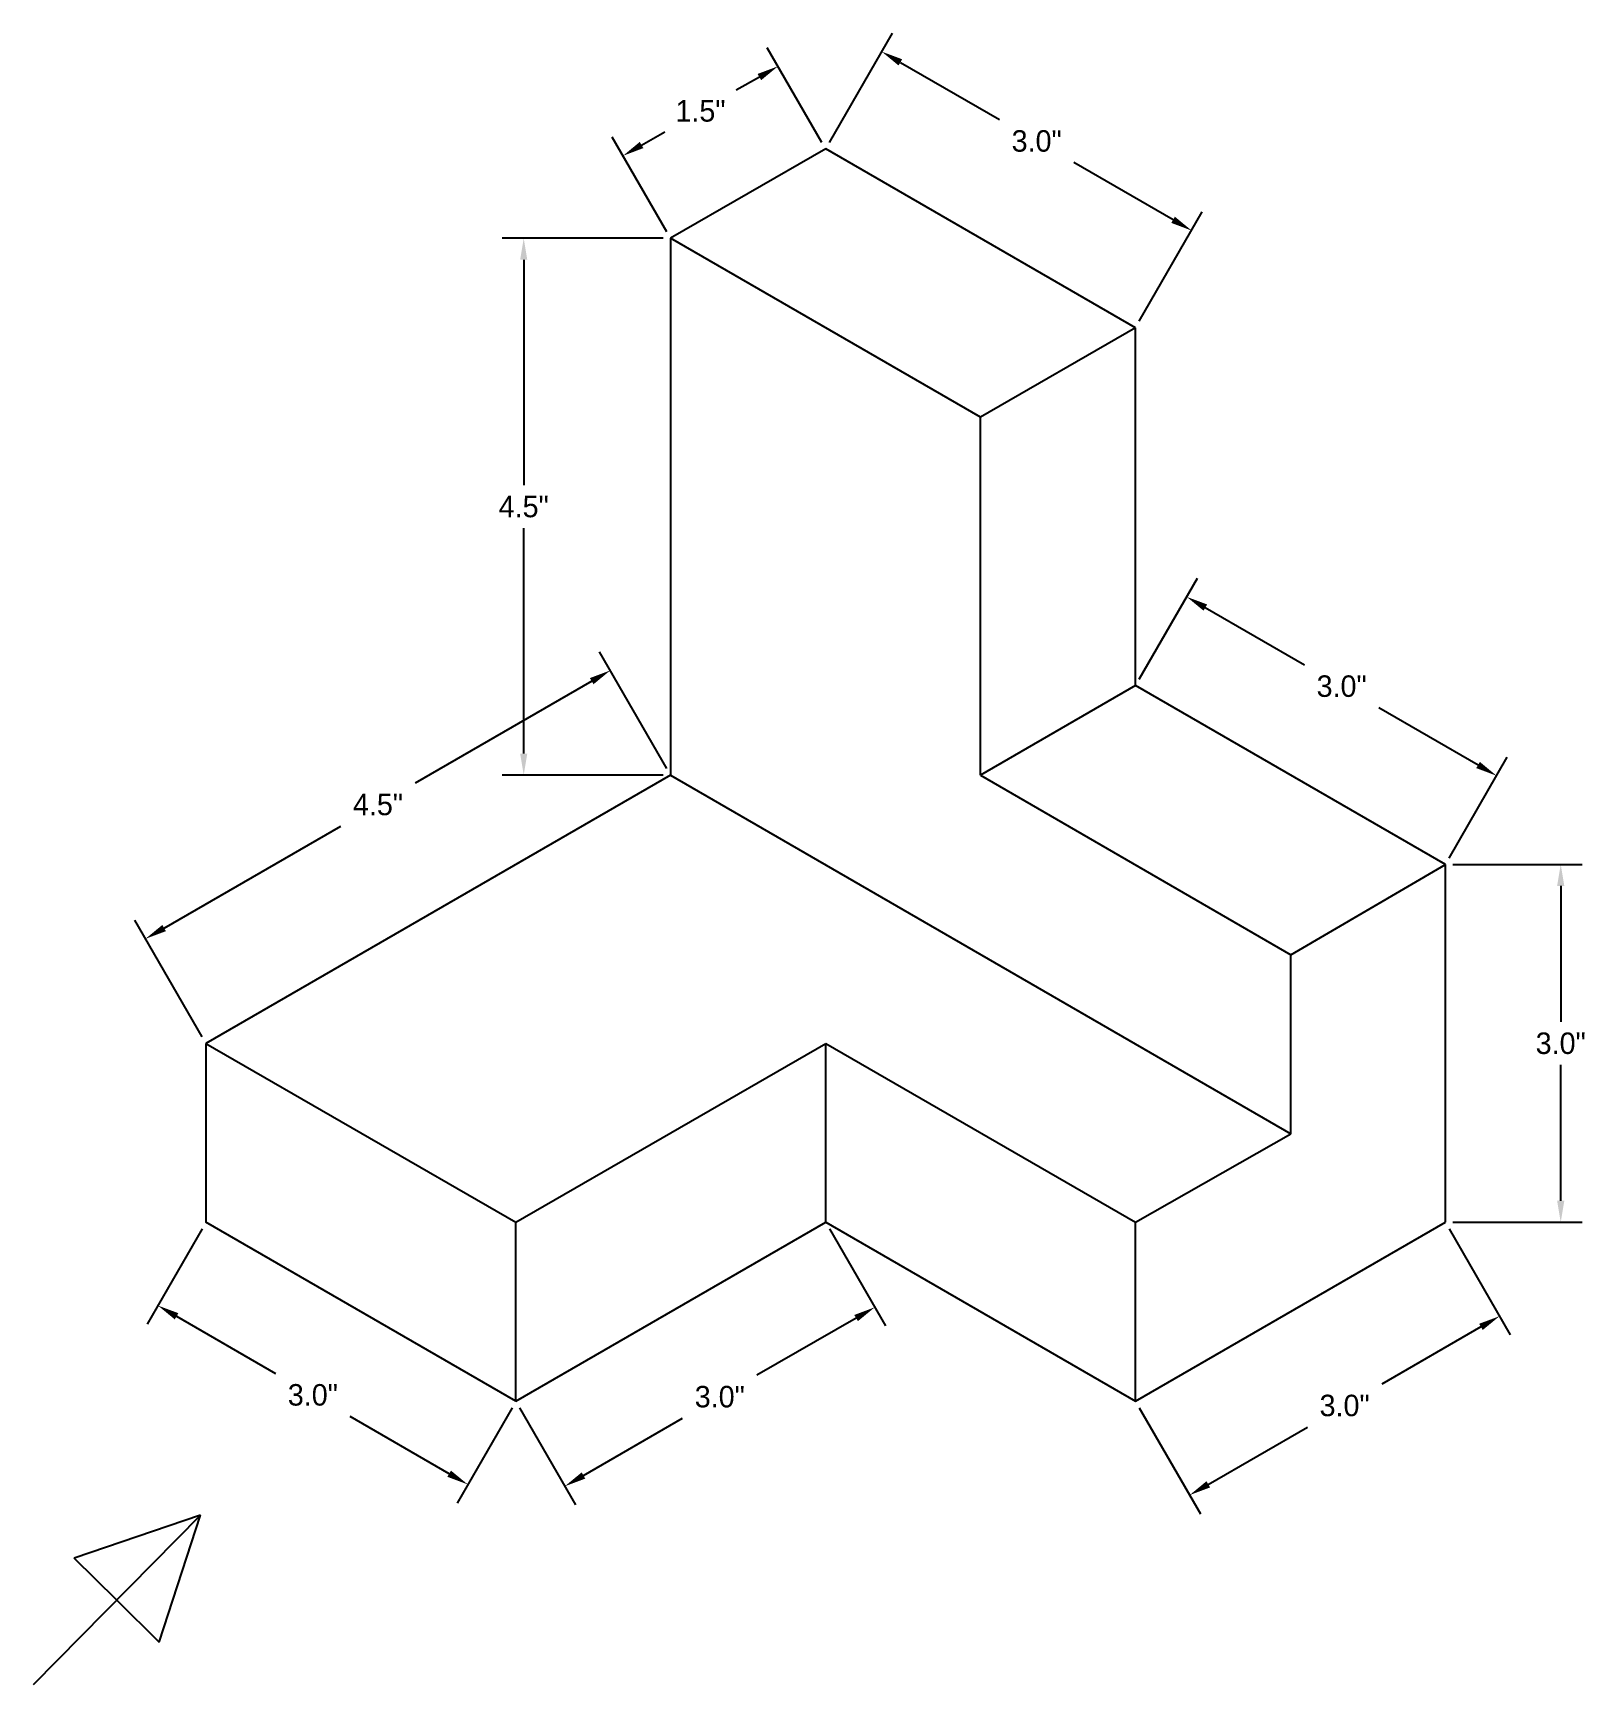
# Model space of a CAD drawing. Header units: inches. Extents: x 45.5 to 58.5, y 14.3 to 28.2.
import ezdxf

# ---------------------------------------------------------------- set-up
doc = ezdxf.new("R2010")
doc.units = ezdxf.units.IN
doc.header["$MEASUREMENT"] = 0
doc.dimstyles.get("Standard").update_dxf_attribs({"dimtxt": 0.18, "dimasz": 0.18, "dimexe": 0.18, "dimexo": 0.0625, "dimgap": 0.09, "dimtad": 0, "dimtih": 1, "dimtoh": 1, "dimdec": 1, "dimzin": 0, "dimdsep": 46, "dimlunit": 3, "dimtxsty": 'Standard', "dimcen": 0.09, "dimadec": 0, "dimazin": 0, "dimtfac": 1, "dimtdec": 1, "dimtofl": 0, "dimtmove": 0, "dimatfit": 3, "dimfxl": 1, "dimtolj": 1, "dimtzin": 0, "dimarcsym": 0})

# ---------------------------------------------------------------- blocks, each defined once
blk = doc.blocks.new('*D1')
at = {"color": 0, "lineweight": -2}
for p, q in [((50.79, 26.463), (49.44, 26.463)), ((49.62, 26.283), (49.62, 24.393)), ((49.62, 22.143), (49.62, 24.033)), ((50.79, 21.963), (49.44, 21.963))]:
    blk.add_line(p, q, dxfattribs=at)
at = {"color": 0}
for points in [[(49.59, 26.283), (49.65, 26.283), (49.62, 26.463)], [(49.59, 22.143), (49.65, 22.143), (49.62, 21.963)]]:
    blk.add_solid(points, dxfattribs=at)
at = {"layer": 'Defpoints', "color": 0}
for p in [(49.62, 26.463), (50.852, 26.463), (50.852, 21.963)]:
    blk.add_point(p, dxfattribs=at)
at = {"color": 0, "insert": (49.62, 24.213), "char_height": 0.18, "attachment_point": 5}
blk.add_mtext('\\A1;4.5"', dxfattribs=at)
blk = doc.blocks.new('*D2')
at = {"color": 0, "lineweight": -2}
for p, q in [((50.821, 22.017), (50.256, 22.996)), ((50.19, 22.75), (48.709, 21.895)), ((46.605, 20.68), (48.086, 21.535)), ((46.924, 19.767), (46.359, 20.746))]:
    blk.add_line(p, q, dxfattribs=at)
at = {"color": 0}
for points in [[(50.175, 22.776), (50.205, 22.724), (50.346, 22.84)], [(46.59, 20.706), (46.62, 20.654), (46.449, 20.59)]]:
    blk.add_solid(points, dxfattribs=at)
at = {"layer": 'Defpoints', "color": 0}
for p in [(50.346, 22.84), (50.852, 21.963), (46.955, 19.713)]:
    blk.add_point(p, dxfattribs=at)
at = {"color": 0, "insert": (48.398, 21.715), "char_height": 0.18, "attachment_point": 5}
blk.add_mtext('\\A1;4.5"', dxfattribs=at)
blk = doc.blocks.new('*D3')
at = {"color": 0, "lineweight": -2}
for p, q in [((52.183, 27.267), (52.712, 28.184)), ((52.778, 27.938), (53.61, 27.458)), ((55.065, 26.618), (54.233, 27.098)), ((54.781, 25.767), (55.31, 26.684))]:
    blk.add_line(p, q, dxfattribs=at)
at = {"color": 0}
for points in [[(52.793, 27.964), (52.763, 27.912), (52.622, 28.028)], [(55.08, 26.644), (55.05, 26.592), (55.22, 26.528)]]:
    blk.add_solid(points, dxfattribs=at)
at = {"layer": 'Defpoints', "color": 0}
for p in [(52.622, 28.028), (52.152, 27.213), (54.75, 25.713)]:
    blk.add_point(p, dxfattribs=at)
at = {"color": 0, "insert": (53.921, 27.278), "char_height": 0.18, "attachment_point": 5}
blk.add_mtext('\\A1;3.0"', dxfattribs=at)
blk = doc.blocks.new('*D4')
at = {"color": 0, "lineweight": -2}
for p, q in [((54.781, 22.767), (55.269, 23.613)), ((55.335, 23.367), (56.167, 22.887)), ((57.622, 22.047), (56.79, 22.527)), ((57.379, 21.267), (57.867, 22.113))]:
    blk.add_line(p, q, dxfattribs=at)
at = {"color": 0}
for points in [[(55.35, 23.393), (55.32, 23.341), (55.179, 23.457)], [(57.637, 22.073), (57.607, 22.021), (57.777, 21.957)]]:
    blk.add_solid(points, dxfattribs=at)
at = {"layer": 'Defpoints', "color": 0}
for p in [(54.75, 22.713), (57.777, 21.957), (57.348, 21.213)]:
    blk.add_point(p, dxfattribs=at)
at = {"color": 0, "insert": (56.478, 22.707), "char_height": 0.18, "attachment_point": 5}
blk.add_mtext('\\A1;3.0"', dxfattribs=at)
blk = doc.blocks.new('*D5')
at = {"color": 0, "lineweight": -2}
for p, q in [((57.41, 21.213), (58.495, 21.213)), ((58.315, 21.033), (58.315, 19.893)), ((58.315, 18.393), (58.315, 19.533)), ((57.41, 18.213), (58.495, 18.213))]:
    blk.add_line(p, q, dxfattribs=at)
at = {"color": 0}
for points in [[(58.285, 21.033), (58.345, 21.033), (58.315, 21.213)], [(58.285, 18.393), (58.345, 18.393), (58.315, 18.213)]]:
    blk.add_solid(points, dxfattribs=at)
at = {"layer": 'Defpoints', "color": 0}
for p in [(57.348, 21.213), (58.315, 21.213), (57.348, 18.213)]:
    blk.add_point(p, dxfattribs=at)
at = {"color": 0, "insert": (58.315, 19.713), "char_height": 0.18, "attachment_point": 5}
blk.add_mtext('\\A1;3.0"', dxfattribs=at)
blk = doc.blocks.new('*D6')
at = {"color": 0, "lineweight": -2}
for p, q in [((57.379, 18.158), (57.892, 17.27)), ((57.646, 17.336), (56.815, 16.856)), ((54.781, 16.658), (55.294, 15.77)), ((55.36, 16.016), (56.191, 16.496))]:
    blk.add_line(p, q, dxfattribs=at)
at = {"color": 0}
for points in [[(57.631, 17.362), (57.661, 17.31), (57.802, 17.426)], [(55.345, 16.042), (55.375, 15.99), (55.204, 15.926)]]:
    blk.add_solid(points, dxfattribs=at)
at = {"layer": 'Defpoints', "color": 0}
for p in [(57.348, 18.213), (57.802, 17.426), (54.75, 16.713)]:
    blk.add_point(p, dxfattribs=at)
at = {"color": 0, "insert": (56.503, 16.676), "char_height": 0.18, "attachment_point": 5}
blk.add_mtext('\\A1;3.0"', dxfattribs=at)
blk = doc.blocks.new('*D7')
at = {"color": 0, "lineweight": -2}
for p, q in [((52.183, 18.158), (52.653, 17.344)), ((52.407, 17.41), (51.576, 16.93)), ((49.585, 16.658), (50.055, 15.844)), ((50.121, 16.09), (50.952, 16.57))]:
    blk.add_line(p, q, dxfattribs=at)
at = {"color": 0}
for points in [[(52.392, 17.436), (52.422, 17.384), (52.563, 17.5)], [(50.106, 16.116), (50.136, 16.064), (49.965, 16)]]:
    blk.add_solid(points, dxfattribs=at)
at = {"layer": 'Defpoints', "color": 0}
for p in [(52.152, 18.213), (52.563, 17.5), (49.553, 16.713)]:
    blk.add_point(p, dxfattribs=at)
at = {"color": 0, "insert": (51.264, 16.75), "char_height": 0.18, "attachment_point": 5}
blk.add_mtext('\\A1;3.0"', dxfattribs=at)
blk = doc.blocks.new('*D8')
at = {"color": 0, "lineweight": -2}
for p, q in [((46.924, 18.158), (46.463, 17.359)), ((46.709, 17.425), (47.54, 16.945)), ((49.522, 16.658), (49.061, 15.859)), ((48.995, 16.105), (48.164, 16.585))]:
    blk.add_line(p, q, dxfattribs=at)
at = {"color": 0}
for points in [[(46.724, 17.451), (46.694, 17.399), (46.553, 17.515)], [(49.01, 16.131), (48.98, 16.079), (49.151, 16.015)]]:
    blk.add_solid(points, dxfattribs=at)
at = {"layer": 'Defpoints', "color": 0}
for p in [(46.955, 18.213), (46.553, 17.515), (49.553, 16.713)]:
    blk.add_point(p, dxfattribs=at)
at = {"color": 0, "insert": (47.852, 16.765), "char_height": 0.18, "attachment_point": 5}
blk.add_mtext('\\A1;3.0"', dxfattribs=at)
blk = doc.blocks.new('*D9')
at = {"color": 0, "lineweight": -2}
for p, q in [((52.12, 27.267), (51.662, 28.061)), ((51.596, 27.815), (51.402, 27.704)), ((50.821, 26.517), (50.363, 27.311)), ((50.608, 27.245), (50.802, 27.357))]:
    blk.add_line(p, q, dxfattribs=at)
at = {"color": 0}
for points in [[(51.581, 27.841), (51.611, 27.789), (51.752, 27.905)], [(50.593, 27.271), (50.623, 27.219), (50.453, 27.155)]]:
    blk.add_solid(points, dxfattribs=at)
at = {"layer": 'Defpoints', "color": 0}
for p in [(51.752, 27.905), (52.152, 27.213), (50.852, 26.463)]:
    blk.add_point(p, dxfattribs=at)
at = {"color": 0, "insert": (51.102, 27.53), "char_height": 0.18, "attachment_point": 5}
blk.add_mtext('\\A1;1.5"', dxfattribs=at)

msp = doc.modelspace()

# ---------------------------------------------------------------- linework, layer by layer
for p, q in [((52.152, 27.213), (50.852, 26.463)), ((54.75, 25.713), (52.152, 27.213)), ((50.852, 26.463), (50.852, 21.963)), ((53.451, 24.963), (50.852, 26.463)), ((54.75, 25.713), (53.451, 24.963)), ((54.75, 22.713), (54.75, 25.713)), ((53.451, 21.963), (53.451, 24.963)), ((54.75, 22.713), (53.451, 21.963)), ((57.348, 21.213), (54.75, 22.713)), ((50.852, 21.963), (46.955, 19.713)), ((50.852, 21.963), (56.053, 18.955)), ((53.451, 21.963), (56.053, 20.455)), ((56.053, 20.455), (57.348, 21.213)), ((57.348, 18.213), (57.348, 21.213)), ((56.053, 18.955), (56.053, 20.455)), ((46.955, 19.713), (46.955, 18.213)), ((46.955, 19.713), (49.553, 18.213)), ((49.553, 18.213), (52.152, 19.713)), ((52.152, 18.213), (52.152, 19.713)), ((52.152, 19.713), (54.75, 18.213)), ((54.75, 18.213), (56.053, 18.955)), ((49.553, 16.713), (46.955, 18.213)), ((49.553, 16.713), (52.152, 18.213)), ((49.553, 16.713), (52.152, 18.213)), ((49.553, 16.713), (49.553, 18.213)), ((52.152, 18.213), (54.75, 16.713)), ((54.75, 16.713), (57.348, 18.213)), ((54.75, 16.713), (54.75, 18.213)), ((46.911, 15.757), (45.506, 14.334)), ((46.911, 15.757), (45.852, 15.397)), ((46.564, 14.694), (46.911, 15.757)), ((46.208, 15.046), (45.852, 15.397)), ((46.208, 15.046), (46.564, 14.694))]:
    msp.add_line(p, q)

# ---------------------------------------------------------------- dimensions: what is measured, and where the dimension line sits
for p1, p2, distance, picture, middle in [((54.75, 25.713), (52.152, 27.213), -0.942, '*D3', (53.921, 27.278)), ((50.852, 26.463), (52.152, 27.213), 0.8, '*D9', (51.102, 27.53)), ((50.852, 21.963), (50.852, 26.463), 1.232, '*D1', (49.62, 24.213)), ((54.75, 22.713), (57.348, 21.213), 0.86, '*D4', (56.478, 22.707)), ((46.955, 19.713), (50.852, 21.963), 1.013, '*D2', (48.398, 21.715)), ((57.348, 18.213), (57.348, 21.213), -0.967, '*D5', (58.315, 19.713)), ((49.553, 16.713), (46.955, 18.213), 0.805, '*D8', (47.852, 16.765)), ((49.553, 16.713), (52.152, 18.213), -0.823, '*D7', (51.264, 16.75)), ((54.75, 16.713), (57.348, 18.213), -0.909, '*D6', (56.503, 16.676))]:
    dim = msp.add_aligned_dim(p1=p1, p2=p2, distance=distance, dimstyle='Standard')
    dim.commit()
    dim.dimension.update_dxf_attribs({"geometry": picture, "text_midpoint": middle})

doc.saveas('drawing.dxf')
